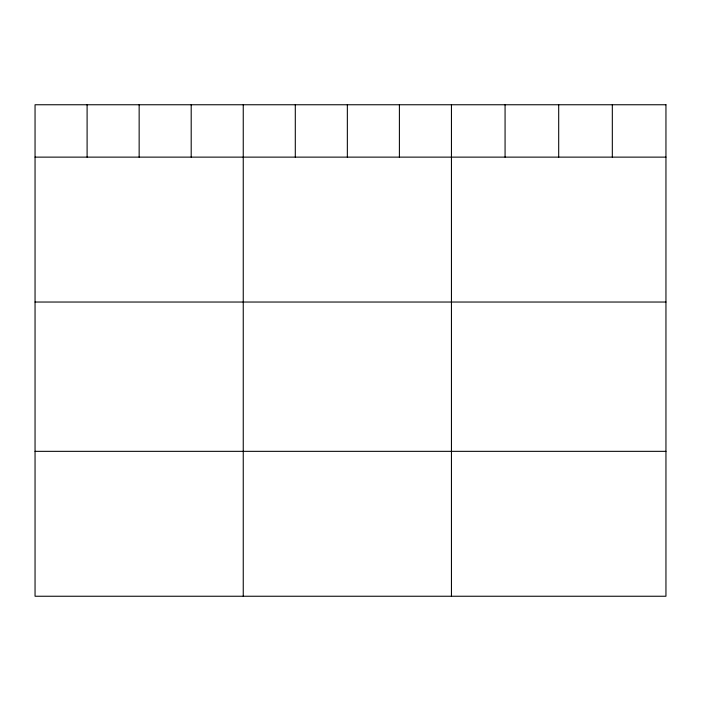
<?xml version="1.0" encoding="UTF-8"?>
<svg xmlns="http://www.w3.org/2000/svg" width="701" height="701" viewBox="0 0 701 701"><rect width="100%" height="100%" fill="white"/><g stroke="black" fill="none" stroke-linecap="round" stroke-linejoin="round"><path stroke-width="1.05" d="M35.05 157.129L665.95 157.129M35.05 302.035L665.95 302.035M35.05 451.339L665.95 451.339M612.323 104.756L612.323 157.129M558.697 104.756L558.697 157.129M505.07 104.756L505.07 157.129M451.444 104.756L451.444 596.244M399.395 104.756L399.395 157.129M347.345 104.756L347.345 157.129M295.296 104.756L295.296 157.129M243.247 104.756L243.247 596.244M191.198 104.756L191.198 157.129M139.149 104.756L139.149 157.129M87.099 104.756L87.099 157.129M665.95 104.756L35.05 104.756L35.05 596.244L665.95 596.244L665.95 104.756"/></g></svg>
